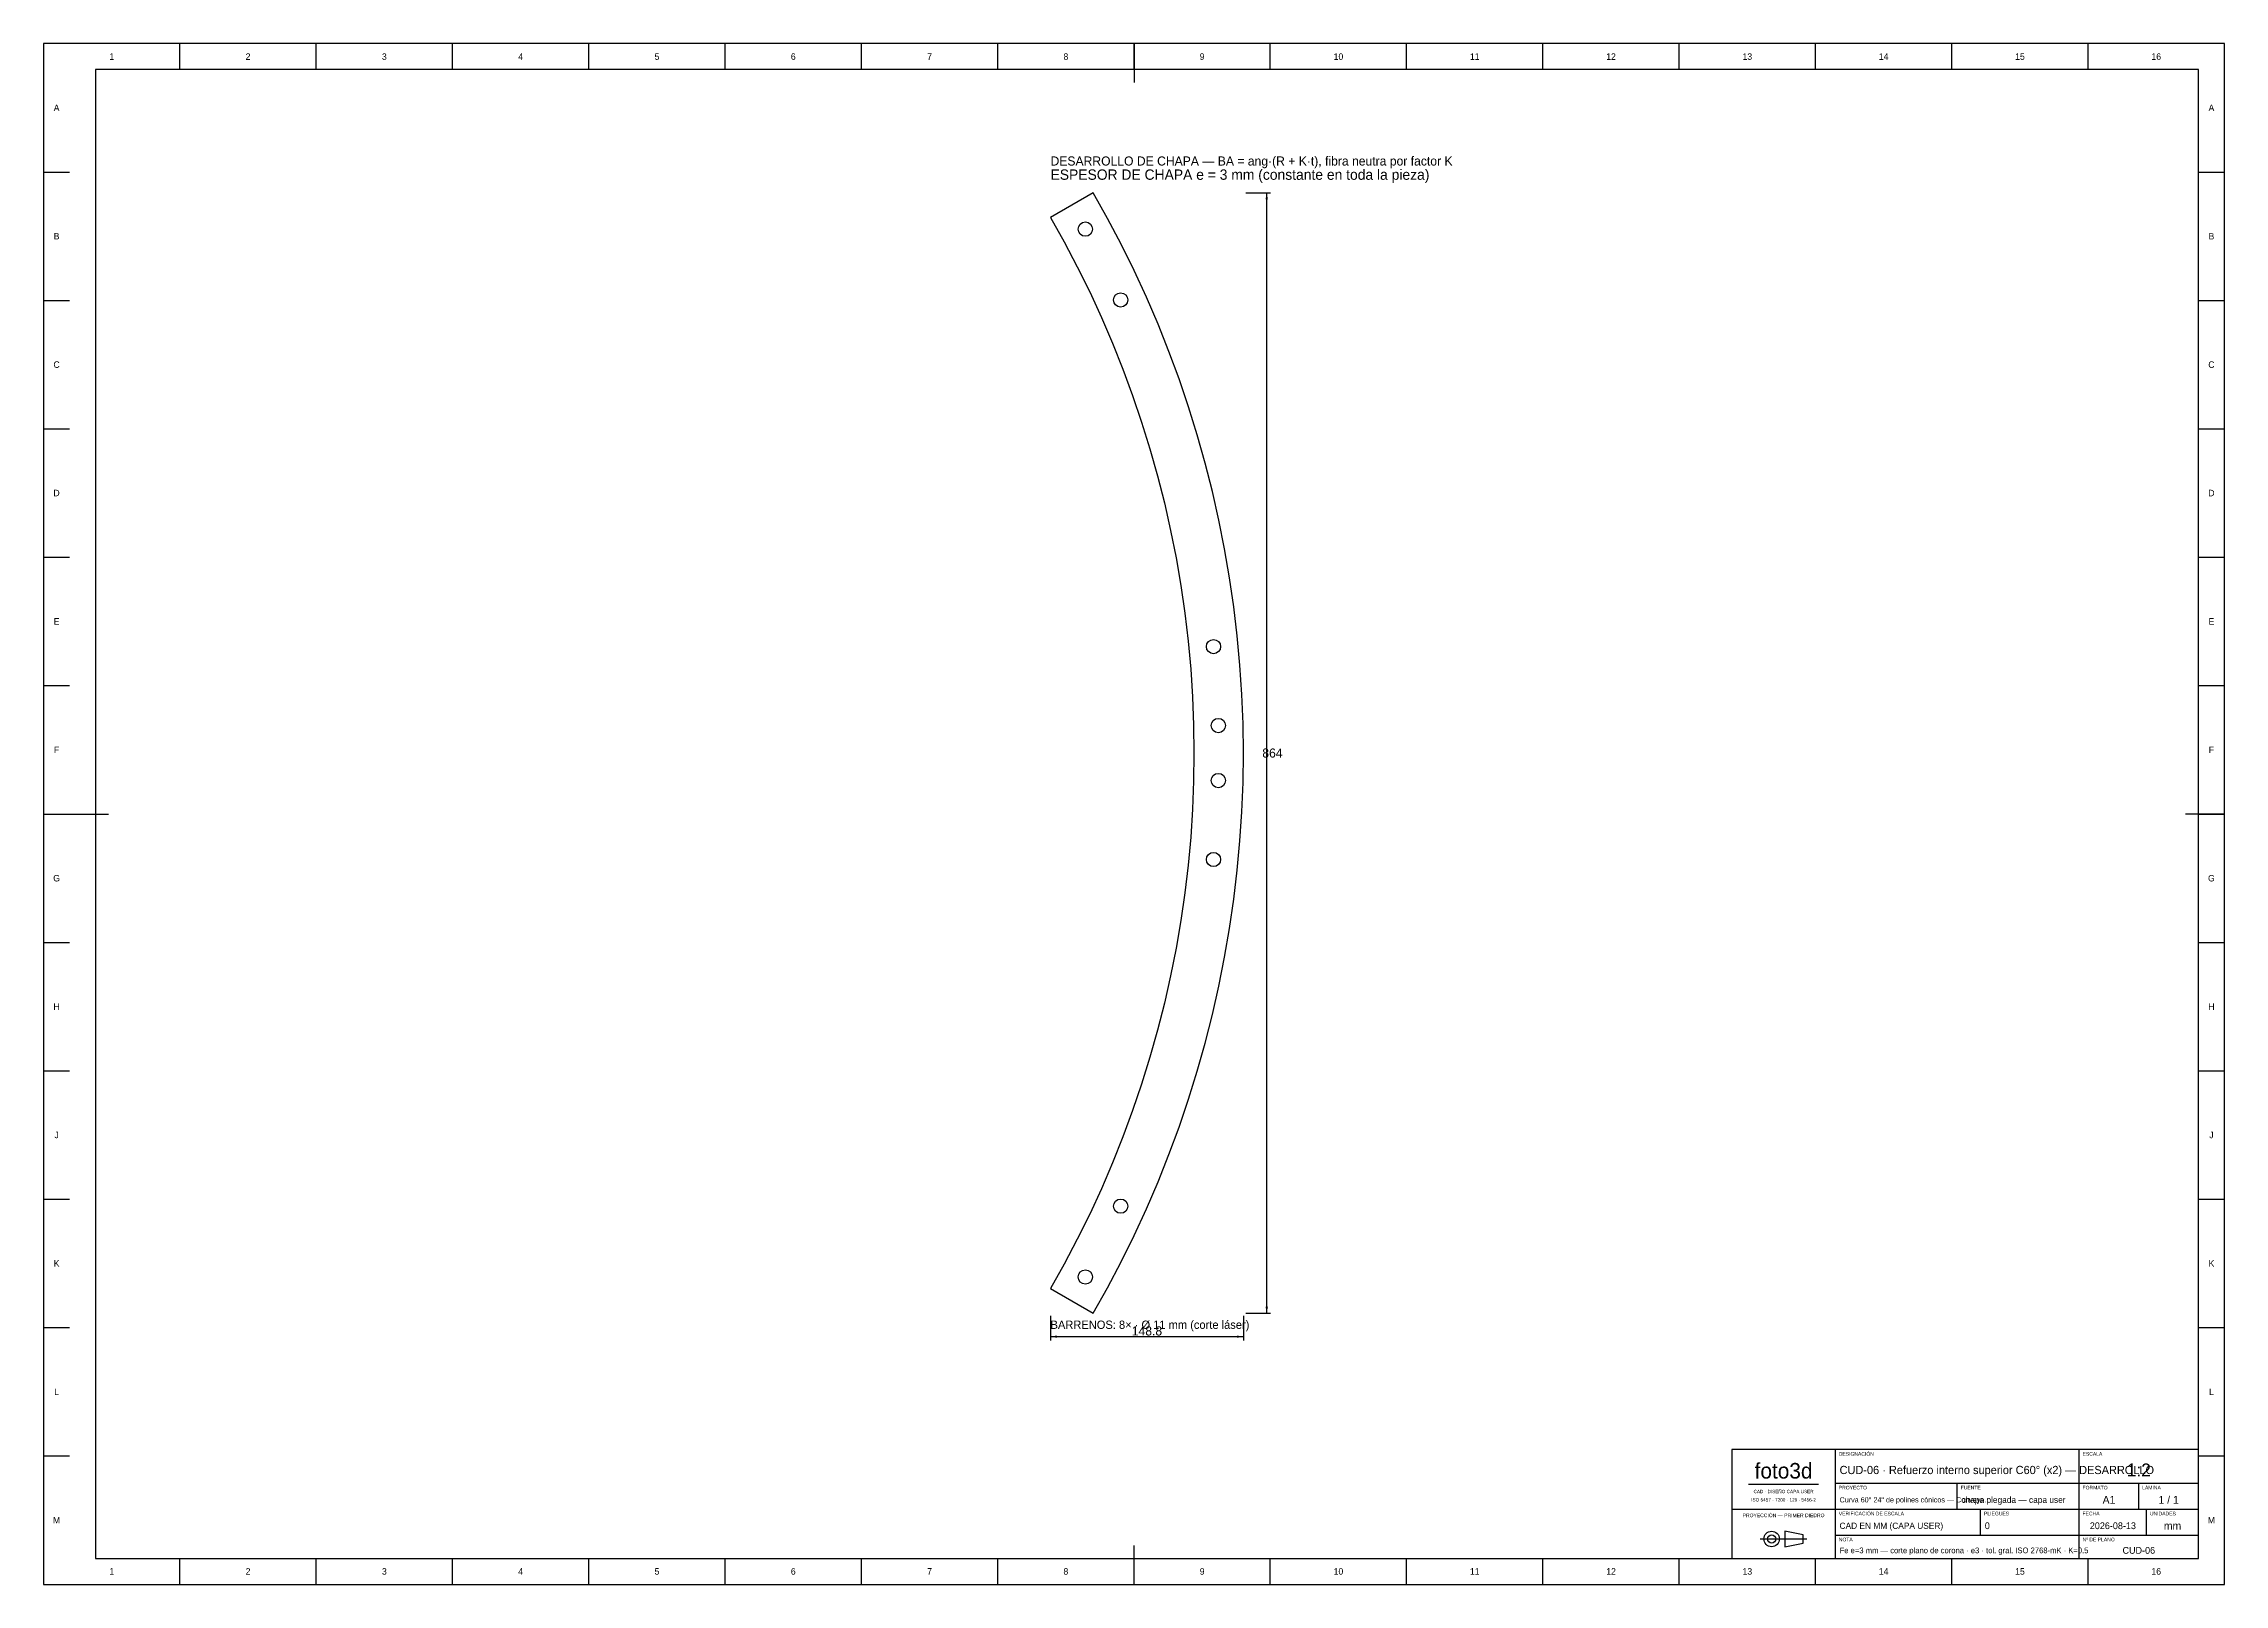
# Model space of a CAD drawing. Extents: x 0 to 1682, y 0 to 1188.
import ezdxf
from ezdxf.enums import TextEntityAlignment as Align

# ---------------------------------------------------------------- set-up
doc = ezdxf.new("R2010")
doc.units = 0
for name, color, linetype in [('COTAS', 7, 'CONTINUOUS'), ('FINA', 7, 'CONTINUOUS'), ('NORMA', 7, 'CONTINUOUS'), ('TEXTO', 7, 'CONTINUOUS'), ('VISIBLE', 7, 'CONTINUOUS')]:
    doc.layers.add(name, color=color, linetype=linetype)

msp = doc.modelspace()

# ---------------------------------------------------------------- linework, layer by layer
at = {"layer": 'COTAS'}
for p, q in [((927.375, 1073), (946.375, 1073)), ((943.375, 209), (943.375, 1073)), ((776.625, 207), (776.625, 188)), ((925.375, 207), (925.375, 188)), ((927.375, 209), (946.375, 209)), ((776.625, 191), (925.375, 191))]:
    msp.add_line(p, q, dxfattribs=at)
for points in [[(943.375, 1073), (944.275, 1068), (942.475, 1068)], [(943.375, 209), (944.275, 214), (942.475, 214)], [(776.625, 191), (781.625, 191.9), (781.625, 190.1)], [(925.375, 191), (920.375, 191.9), (920.375, 190.1)]]:
    msp.add_solid(points, dxfattribs=at)
at = {"layer": 'FINA'}
for p, q in [((1682, 1188), (0, 1188)), ((0, 1188), (0, 0)), ((105.125, 1168), (105.125, 1188)), ((210.25, 1168), (210.25, 1188)), ((315.375, 1168), (315.375, 1188)), ((420.5, 1168), (420.5, 1188)), ((525.625, 1168), (525.625, 1188)), ((630.75, 1168), (630.75, 1188)), ((735.875, 1168), (735.875, 1188)), ((841, 1168), (841, 1188)), ((946.125, 1168), (946.125, 1188)), ((1051.25, 1168), (1051.25, 1188)), ((1156.375, 1168), (1156.375, 1188)), ((1261.5, 1168), (1261.5, 1188)), ((1366.625, 1168), (1366.625, 1188)), ((1471.75, 1168), (1471.75, 1188)), ((1576.875, 1168), (1576.875, 1188)), ((1682, 0), (1682, 1188)), ((0, 1089), (20, 1089)), ((1662, 1089), (1682, 1089)), ((0, 990), (20, 990)), ((1662, 990), (1682, 990)), ((0, 891), (20, 891)), ((1662, 891), (1682, 891)), ((0, 792), (20, 792)), ((1662, 792), (1682, 792)), ((0, 693), (20, 693)), ((1662, 693), (1682, 693)), ((0, 594), (20, 594)), ((1662, 594), (1682, 594)), ((0, 495), (20, 495)), ((1662, 495), (1682, 495)), ((0, 396), (20, 396)), ((1662, 396), (1682, 396)), ((0, 297), (20, 297)), ((1662, 297), (1682, 297)), ((0, 198), (20, 198)), ((1662, 198), (1682, 198)), ((0, 99), (20, 99)), ((1662, 99), (1682, 99)), ((1315, 77.2), (1369, 77.2)), ((1382, 78), (1570, 78)), ((1476, 58), (1476, 78)), ((1570, 78), (1662, 78)), ((1616, 58), (1616, 78)), ((1302, 58), (1382, 58)), ((1382, 58), (1570, 58)), ((1494, 38), (1494, 58)), ((1570, 58), (1662, 58)), ((1622, 38), (1622, 58)), ((1324.06, 35), (1359.94, 35)), ((1382, 38), (1570, 38)), ((1570, 38), (1662, 38)), ((105.125, 0), (105.125, 20)), ((210.25, 0), (210.25, 20)), ((315.375, 0), (315.375, 20)), ((420.5, 0), (420.5, 20)), ((525.625, 0), (525.625, 20)), ((630.75, 0), (630.75, 20)), ((735.875, 0), (735.875, 20)), ((841, 0), (841, 20)), ((946.125, 0), (946.125, 20)), ((1051.25, 0), (1051.25, 20)), ((1156.375, 0), (1156.375, 20)), ((1261.5, 0), (1261.5, 20)), ((1366.625, 0), (1366.625, 20)), ((1471.75, 0), (1471.75, 20)), ((1576.875, 0), (1576.875, 20)), ((0, 0), (1682, 0))]:
    msp.add_line(p, q, dxfattribs=at)
at = {"layer": 'NORMA'}
for p, q in [((841, 1188), (841, 1158)), ((1662, 1168), (40, 1168)), ((40, 1168), (40, 20)), ((1662, 20), (1662, 1168)), ((0, 594), (50, 594)), ((1682, 594), (1652, 594)), ((1662, 104), (1302, 104)), ((1302, 104), (1302, 20)), ((1382, 20), (1382, 104)), ((1570, 20), (1570, 104)), ((1662, 20), (1662, 104)), ((40, 20), (1662, 20)), ((841, 0), (841, 30)), ((1302, 20), (1662, 20))]:
    msp.add_line(p, q, dxfattribs=at)
at = {"layer": 'TEXTO'}
for p, q in [((1357.18, 38.22), (1342.92, 40.98)), ((1342.92, 40.98), (1342.92, 29.02)), ((1357.18, 31.78), (1357.18, 38.22)), ((1342.92, 29.02), (1357.18, 31.78))]:
    msp.add_line(p, q, dxfattribs=at)
for radius in [5.98, 3.22]:
    msp.add_circle((1332.8, 35), radius, dxfattribs=at)
at = {"layer": 'VISIBLE'}
for p, q in [((809.625, 1073), (776.625, 1053.95)), ((820.675, 1053.27), (809.625, 1073)), ((776.625, 1053.95), (787.195, 1035.09)), ((831.205, 1033.25), (820.675, 1053.27)), ((787.195, 1035.09), (797.255, 1015.95)), ((841.205, 1012.96), (831.205, 1033.25)), ((797.255, 1015.95), (806.825, 996.56)), ((850.675, 992.42), (841.205, 1012.96)), ((806.825, 996.56), (815.875, 976.92)), ((859.605, 971.64), (850.675, 992.42)), ((815.875, 976.92), (824.405, 957.06)), ((867.985, 950.63), (859.605, 971.64)), ((824.405, 957.06), (832.415, 936.98)), ((875.815, 929.41), (867.985, 950.63)), ((832.415, 936.98), (839.905, 916.69)), ((883.085, 907.99), (875.815, 929.41)), ((839.905, 916.69), (846.855, 896.22)), ((846.855, 896.22), (853.265, 875.57)), ((889.795, 886.39), (883.085, 907.99)), ((853.265, 875.57), (859.135, 854.76)), ((895.935, 864.62), (889.795, 886.39)), ((901.505, 842.7), (895.935, 864.62)), ((859.135, 854.76), (864.455, 833.8)), ((906.495, 820.64), (901.505, 842.7)), ((864.455, 833.8), (869.225, 812.71)), ((869.225, 812.71), (873.445, 791.51)), ((910.905, 798.45), (906.495, 820.64)), ((873.445, 791.51), (877.105, 770.2)), ((914.735, 776.16), (910.905, 798.45)), ((917.985, 753.77), (914.735, 776.16)), ((877.105, 770.2), (880.205, 748.8)), ((880.205, 748.8), (882.755, 727.33)), ((920.645, 731.31), (917.985, 753.77)), ((882.755, 727.33), (884.725, 705.8)), ((922.715, 708.79), (920.645, 731.31)), ((924.195, 686.22), (922.715, 708.79)), ((884.725, 705.8), (886.145, 684.22)), ((886.145, 684.22), (886.995, 662.62)), ((925.075, 663.62), (924.195, 686.22)), ((886.995, 662.62), (887.275, 641)), ((925.375, 641), (925.075, 663.62)), ((887.275, 641), (886.995, 619.38)), ((925.075, 618.38), (925.375, 641)), ((886.995, 619.38), (886.145, 597.78)), ((924.195, 595.78), (925.075, 618.38)), ((886.145, 597.78), (884.725, 576.2)), ((922.715, 573.21), (924.195, 595.78)), ((884.725, 576.2), (882.755, 554.67)), ((920.645, 550.69), (922.715, 573.21)), ((882.755, 554.67), (880.205, 533.2)), ((917.985, 528.23), (920.645, 550.69)), ((880.205, 533.2), (877.105, 511.8)), ((914.735, 505.84), (917.985, 528.23)), ((877.105, 511.8), (873.445, 490.49)), ((910.905, 483.55), (914.735, 505.84)), ((873.445, 490.49), (869.225, 469.29)), ((906.495, 461.36), (910.905, 483.55)), ((869.225, 469.29), (864.455, 448.2)), ((901.505, 439.3), (906.495, 461.36)), ((864.455, 448.2), (859.135, 427.24)), ((895.935, 417.38), (901.505, 439.3)), ((859.135, 427.24), (853.265, 406.43)), ((853.265, 406.43), (846.855, 385.78)), ((889.795, 395.61), (895.935, 417.38)), ((883.085, 374.01), (889.795, 395.61)), ((846.855, 385.78), (839.905, 365.31)), ((875.815, 352.59), (883.085, 374.01)), ((839.905, 365.31), (832.415, 345.02)), ((832.415, 345.02), (824.405, 324.94)), ((867.985, 331.37), (875.815, 352.59)), ((824.405, 324.94), (815.875, 305.08)), ((859.605, 310.36), (867.985, 331.37)), ((815.875, 305.08), (806.825, 285.44)), ((850.675, 289.58), (859.605, 310.36)), ((841.205, 269.04), (850.675, 289.58)), ((806.825, 285.44), (797.255, 266.05)), ((797.255, 266.05), (787.195, 246.91)), ((831.205, 248.75), (841.205, 269.04)), ((787.195, 246.91), (776.625, 228.05)), ((820.675, 228.73), (831.205, 248.75)), ((776.625, 228.05), (809.625, 209)), ((809.625, 209), (820.675, 228.73))]:
    msp.add_line(p, q, dxfattribs=at)
for centre in [(803.495, 1044.98), (830.715, 990.36), (902.335, 723.06), (906.055, 662.2), (906.055, 619.8), (902.335, 558.94), (830.715, 291.64), (803.495, 237.02)]:
    msp.add_circle(centre, 5.5, dxfattribs=at)

# ---------------------------------------------------------------- texts
at = {"layer": 'COTAS'}
for s, p in [('864', (947.775, 641)), ('148.8', (851, 195.4))]:
    msp.add_text(s, height=7, dxfattribs=at).set_placement(p, align=Align.MIDDLE_CENTER)
at = {"layer": 'TEXTO'}
for s, height, p in [('1', 5, (52.5625, 1178)), ('2', 5, (157.6875, 1178)), ('3', 5, (262.8125, 1178)), ('4', 5, (367.9375, 1178)), ('5', 5, (473.0625, 1178)), ('6', 5, (578.1875, 1178)), ('7', 5, (683.3125, 1178)), ('8', 5, (788.4375, 1178)), ('9', 5, (893.5625, 1178)), ('10', 5, (998.6875, 1178)), ('11', 5, (1103.8125, 1178)), ('12', 5, (1208.9375, 1178)), ('13', 5, (1314.0625, 1178)), ('14', 5, (1419.1875, 1178)), ('15', 5, (1524.3125, 1178)), ('16', 5, (1629.4375, 1178)), ('A', 5, (10, 1138.5)), ('A', 5, (1672, 1138.5)), ('B', 5, (10, 1039.5)), ('B', 5, (1672, 1039.5)), ('C', 5, (10, 940.5)), ('C', 5, (1672, 940.5)), ('D', 5, (10, 841.5)), ('D', 5, (1672, 841.5)), ('E', 5, (10, 742.5)), ('E', 5, (1672, 742.5)), ('F', 5, (10, 643.5)), ('F', 5, (1672, 643.5)), ('G', 5, (10, 544.5)), ('G', 5, (1672, 544.5)), ('H', 5, (10, 445.5)), ('H', 5, (1672, 445.5)), ('J', 5, (10, 346.5)), ('J', 5, (1672, 346.5)), ('K', 5, (10, 247.5)), ('K', 5, (1672, 247.5)), ('L', 5, (10, 148.5)), ('L', 5, (1672, 148.5)), ('foto3d', 12, (1342, 87.6)), ('1:2', 10, (1616, 88.2)), ('CAD · DISEÑO CAPA USER', 2.6, (1342, 71.6)), ('A1', 6, (1593, 65.2)), ('1 / 1', 6, (1639, 65.2)), ('M', 5, (10, 49.5)), ('PROYECCIÓN — PRIMER DIEDRO', 2.8, (1342, 53.2)), ('ISO 5457 · 7200 · 129 · 5456-2', 2.6, (1342, 65.2)), ('M', 5, (1672, 49.5)), ('2026-08-13', 5.2, (1596, 45.2)), ('mm', 6, (1642, 45.2)), ('CUD-06', 5.2, (1616, 26.2)), ('1', 5, (52.5625, 10)), ('2', 5, (157.6875, 10)), ('3', 5, (262.8125, 10)), ('4', 5, (367.9375, 10)), ('5', 5, (473.0625, 10)), ('6', 5, (578.1875, 10)), ('7', 5, (683.3125, 10)), ('8', 5, (788.4375, 10)), ('9', 5, (893.5625, 10)), ('10', 5, (998.6875, 10)), ('11', 5, (1103.8125, 10)), ('12', 5, (1208.9375, 10)), ('13', 5, (1314.0625, 10)), ('14', 5, (1419.1875, 10)), ('15', 5, (1524.3125, 10)), ('16', 5, (1629.4375, 10))]:
    msp.add_text(s, height=height, dxfattribs=at).set_placement(p, align=Align.MIDDLE_CENTER)
for s, height, p in [('DESARROLLO DE CHAPA — BA = ang·(R + K·t), fibra neutra por factor K', 7, (776.625, 1094)), ('ESPESOR DE CHAPA e = 3 mm (constante en toda la pieza)', 8, (776.625, 1083)), ('BARRENOS: 8× · Ø 11 mm (corte láser)', 6.4, (776.625, 197)), ('DESIGNACIÓN', 2.8, (1384.6, 99.2)), ('ESCALA', 2.8, (1572.6, 99.2)), ('PROYECTO', 2.8, (1384.6, 73.2)), ('FUENTE', 2.8, (1478.6, 73.2)), ('FORMATO', 2.8, (1572.6, 73.2)), ('LÁMINA', 2.8, (1618.6, 73.2)), ('VERIFICACIÓN DE ESCALA', 2.8, (1384.6, 53.2)), ('PLIEGUES', 2.8, (1496.6, 53.2)), ('FECHA', 2.8, (1572.6, 53.2)), ('UNIDADES', 2.8, (1624.6, 53.2)), ('NOTA', 2.8, (1384.6, 33.2)), ('Nº DE PLANO', 2.8, (1572.6, 33.2))]:
    msp.add_text(s, height=height, dxfattribs=at).set_placement(p)
for s, height, p in [('CUD-06 · Refuerzo interno superior C60° (x2) — DESARROLLO', 6.3233, (1385.2, 88.2)), ('Curva 60° 24" de polines cónicos — Conveyo…', 4, (1385.2, 65.2)), ('chapa plegada — capa user', 4.8, (1479.2, 65.2)), ('CAD EN MM (CAPA USER)', 4.8, (1385.2, 45.2)), ('0', 5.2, (1497.2, 45.2)), ('Fe e=3 mm — corte plano de corona · e3 · tol. gral. ISO 2768-mK · K=0.5', 4.4, (1385.2, 26.2))]:
    msp.add_text(s, height=height, dxfattribs=at).set_placement(p, align=Align.MIDDLE_LEFT)

doc.saveas('drawing.dxf')
